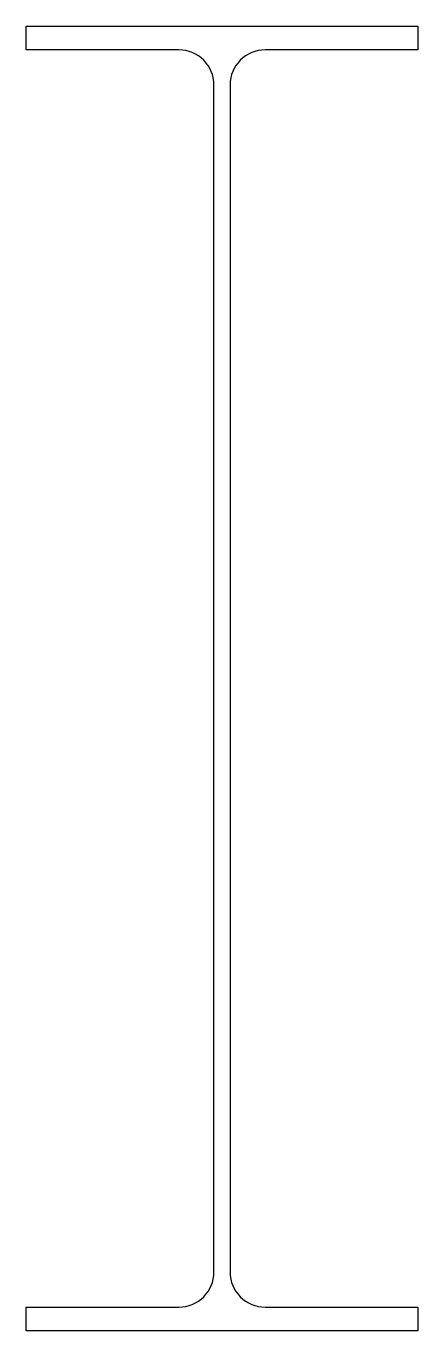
# Model space of a CAD drawing. Header units: inches. Extents: x -1.9 to 1.9, y -6.2 to 6.2.
import ezdxf

# ---------------------------------------------------------------- set-up
doc = ezdxf.new("R2010")
doc.units = ezdxf.units.IN
doc.layers.add('steel', color=7, linetype='Continuous')

msp = doc.modelspace()

# ---------------------------------------------------------------- linework, layer by layer
at = {"layer": 'steel'}
msp.add_lwpolyline([(1.875, 6.022), (0.412, 6.022, 0.4142136), (0.0775, 5.6875), (0.0775, -5.6875, 0.4142136), (0.412, -6.022), (1.875, -6.022), (1.875, -6.25), (-1.875, -6.25), (-1.875, -6.022), (-0.412, -6.022, 0.4142136), (-0.0775, -5.6875), (-0.0775, 5.6875, 0.4142136), (-0.412, 6.022), (-1.875, 6.022), (-1.875, 6.25), (1.875, 6.25)], format="xyb", close=True, dxfattribs=at)

doc.saveas('drawing.dxf')
